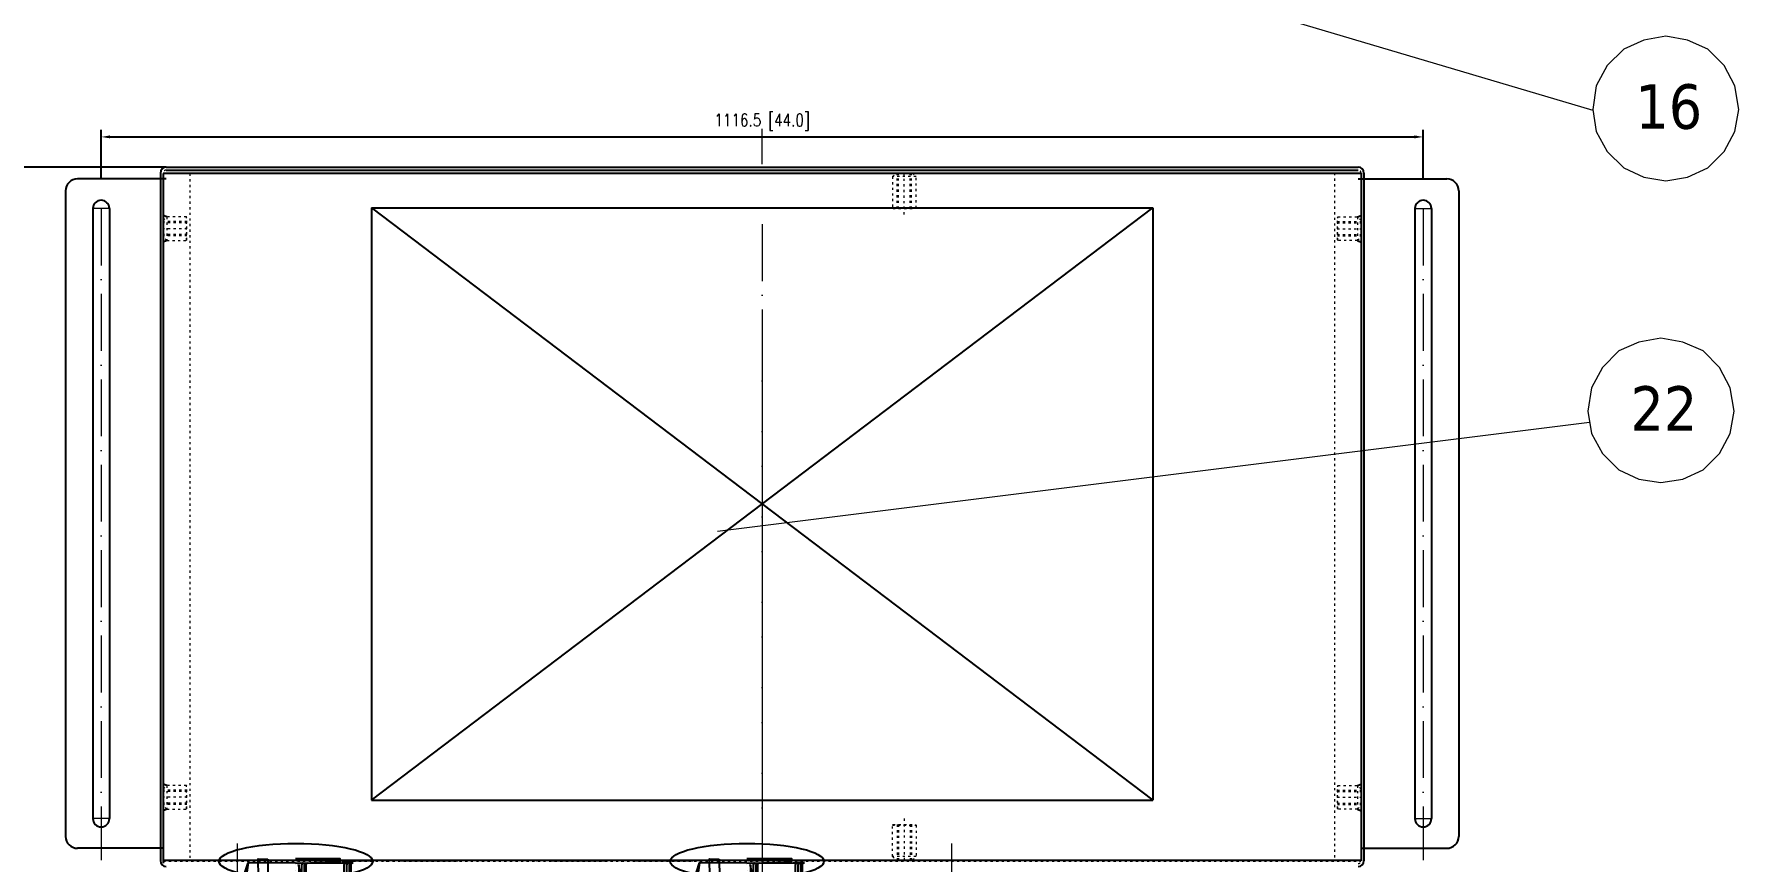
# Model space of a CAD drawing. Header units: millimetres. Extents: x 13152 to 35014, y -6229 to -226.
# Drawn here: x 26765 to 28204, y -2945 to -2246 of the extents above; entities that cross this region are included whole.
import ezdxf

# ---------------------------------------------------------------- set-up
doc = ezdxf.new("R2010")
doc.units = ezdxf.units.MM
doc.header["$LTSCALE"] = 4
for name, pattern in [('ACAD_ISO03W100', [1.18, 0.47, -0.71]), ('ACAD_ISO10W100', [18, 12, -3, 0, -3]), ('DASHED', [0.75, 0.5, -0.25])]:
    doc.linetypes.add(name, pattern=pattern)
doc.layers.add('4虚线层', color=6, linetype='DASHED')
doc.layers.add('标注、文本', color=3, linetype='Continuous', lineweight=25)
doc.layers.add('铁心', color=3, linetype='Continuous', lineweight=0)
doc.styles.add('Tahoma$001', font='tahoma.ttf', dxfattribs={"height": 2.159784})
doc.styles.add('TH_GBDIM', font='romans.shx', dxfattribs={"width": 0.8, "bigfont": 'gbcbig.shx'})
doc.dimstyles.new('TH_GBDIM1', dxfattribs={"dimscale": 3, "dimtxt": 3.5, "dimasz": 2.5, "dimexe": 2, "dimexo": 0, "dimgap": 1.5, "dimtad": 1, "dimdec": 1, "dimzin": 0, "dimdsep": 46, "dimtxsty": 'TH_GBDIM', "dimcen": 2.5, "dimclrd": 3, "dimclre": 256, "dimclrt": 2, "dimadec": 0, "dimazin": 0, "dimtfac": 0.714286, "dimtdec": 1, "dimtmove": 0, "dimatfit": 3, "dimfxl": 1, "dimtzin": 0, "dimlwd": -1, "dimlwe": -1, "dimarcsym": 0})

# ---------------------------------------------------------------- blocks, each defined once
blk = doc.blocks.new('5354650')
at = {"layer": '4虚线层', "ltscale": 5}
h = blk.add_hatch(color=256, dxfattribs=at)
h.dxf.hatch_style = 2
h.paths.add_polyline_path([(26822.8, -1880.6), (26822.8, -1911.9), (26826.3, -1912.7)])
h = blk.add_hatch(color=256, dxfattribs=at)
h.dxf.hatch_style = 2
h.paths.add_polyline_path([(26822.8, -1880.6), (26826.2, -1881.4), (26826.3, -1912.7)])
at = {"layer": '标注、文本'}
h = blk.add_hatch(color=256, dxfattribs=at)
h.dxf.hatch_style = 2
h.paths.add_polyline_path([(26822.8, -1911.9), (26826.3, -1912.7), (26825.7, -1918.4)])
at = {"layer": '4虚线层', "ltscale": 5}
for points in [[(26847.9, -1879.1), (26848, -1847.1)], [(26842.5, -1858.2), (26842.4, -1880.7)], [(26916.9, -1860.8), (26945.2, -1864.4)], [(26945.1, -1865.1), (26945.4, -1866.7), (26946.8, -1867), (26948.4, -1866.6), (26949.4, -1865.4)], [(26950.2, -1864.8), (26949.5, -1864.7), (26949.4, -1865.4)], [(26951.6, -1881.2), (26951.4, -1865.9), (26950.9, -1865), (26950.2, -1864.8)], [(26918.7, -1875.1), (26894.8, -1874.6)], [(26951.6, -1874.6), (26927.5, -1874.9)], [(26846.3, -1914.4), (26844, -1914.6), (26847.8, -1914), (26848.2, -1890.1)], [(26918.9, -1886.8), (26894.8, -1887)], [(26916.4, -1900.7), (26944.8, -1897.8)], [(26951.7, -1887), (26927.7, -1886.6)], [(26949.6, -1896), (26948.4, -1895), (26947, -1894.7), (26945.4, -1895.1), (26945, -1897.1)], [(26949.6, -1896), (26950.1, -1896.9), (26950.8, -1897)], [(26950.8, -1897), (26951.5, -1897.2), (26951.8, -1895.8)]]:
    blk.add_lwpolyline(points, dxfattribs=at)
for points in [[(26858.8, -1847.4), (26858.8, -1847.4), (26858.4, -1880.8), (26858.4, -1880.8)], [(26860.6, -1849.2), (26860.6, -1849.2), (26860.6, -1880.6), (26860.6, -1880.6)], [(26879.3, -1856.5), (26879.3, -1856.5), (26907.8, -1859.4), (26907.8, -1859.4)], [(26942.9, -1880.6), (26942.9, -1880.6), (26943.1, -1863.9), (26943.1, -1863.9)], [(26945, -1881.1), (26945, -1881.1), (26945.2, -1864.4), (26945.2, -1864.4)], [(26949.5, -1880.7), (26949.5, -1880.7), (26949.4, -1865.4), (26949.4, -1865.4)], [(26950.2, -1864.8), (26950.2, -1864.8), (26950.4, -1864.2), (26950.4, -1864.2)], [(26858.7, -1914.4), (26858.7, -1914.4), (26858.4, -1880.8), (26858.4, -1880.8)], [(26942.9, -1880.6), (26942.9, -1880.6), (26943.3, -1898.2), (26943.3, -1898.2)], [(26945, -1881.1), (26945, -1881.1), (26944.8, -1897.8), (26944.8, -1897.8)], [(26949.5, -1880.7), (26949.5, -1880.7), (26949.4, -1896.7), (26949.4, -1896.7)], [(26951.6, -1881.2), (26951.6, -1881.2), (26951.8, -1895.8), (26951.8, -1895.8)], [(26843.7, -1906.5), (26843.7, -1906.5), (26848, -1897.3), (26848, -1897.3)], [(26848.2, -1909), (26848.2, -1909), (26844, -1914.6), (26844, -1914.6)], [(26844.9, -1914.1), (26844.9, -1914.1), (26860.9, -1914.1), (26860.9, -1914.1)], [(26847.8, -1911.1), (26847.8, -1911.1), (26846.3, -1914.4), (26846.3, -1914.4)], [(26847.6, -1902.3), (26847.6, -1902.3), (26847.8, -1901.6), (26847.8, -1901.6)], [(26879.7, -1905.4), (26879.7, -1905.4), (26908.2, -1901.8), (26908.2, -1901.8)], [(26842.7, -1917.2), (26842.7, -1917.2), (26842.9, -1916.5), (26842.9, -1916.5)]]:
    blk.add_open_spline(points, degree=3, dxfattribs=at)
at = {"layer": '标注、文本', "color": 1, "linetype": 'ACAD_ISO10W100', "lineweight": 18}
blk.add_line((26964.8, -1880.6), (26822.8, -1880.9), dxfattribs=at)
at = {"layer": '标注、文本'}
for points in [[(26844.2, -1835.3), (26841.9, -1835.5), (26826.2, -1840.6)], [(26826.4, -1880.7), (26826.2, -1840.6), (26844.2, -1838.2)], [(26844.2, -1835.3), (26852.9, -1835.1), (26853.4, -1839.6), (26843.9, -1839.6)], [(26844.2, -1835.3), (26844, -1876.7), (26844.6, -1877.6), (26845.8, -1878.6)], [(26844.8, -1842), (26860.6, -1842.7), (26866.5, -1842.6), (26866.5, -1880.5)], [(26866.5, -1842.6), (26866.9, -1844.1), (26879.3, -1844.1), (26879.6, -1880.6)], [(26872.7, -1844), (26873, -1880.5)], [(26877.9, -1853.2), (26879.4, -1852.9), (26914.8, -1857.4)], [(26924.1, -1858.1), (26959.6, -1861.9), (26959.6, -1880.9)], [(26964.8, -1880.6), (26964.4, -1866.7), (26959.6, -1861.9)], [(26826.4, -1880.7), (26825.7, -1918.4), (26822.8, -1918.5), (26822.8, -1880.6)], [(26826.4, -1880.7), (26826.1, -1919.9), (26826.4, -1921.5), (26827.8, -1921.8)], [(26826.3, -1884.3), (26826.6, -1885.8), (26828, -1886.2)], [(26844.9, -1914.1), (26843.2, -1915.2), (26842.7, -1917.2), (26843.1, -1918.8), (26845.2, -1919.3), (26860.5, -1919.1), (26866.3, -1919), (26866.5, -1880.5)], [(26843.9, -1889.8), (26844, -1914.6), (26858.7, -1914.4), (26860.2, -1914), (26860.5, -1912.6), (26860.6, -1880.6)], [(26851.1, -1884.2), (26848.6, -1879.3), (26845.8, -1878.6)], [(26853.2, -1887.6), (26852.8, -1886.1), (26852.4, -1884.5), (26851.1, -1884.2)], [(26866.6, -1917.7), (26879.7, -1917.8), (26879.6, -1880.6)], [(26923.9, -1903.2), (26959.6, -1899.8), (26959.6, -1880.9)], [(26964.8, -1880.6), (26964.4, -1895.1), (26959.6, -1899.8)], [(26825.8, -1886.4), (26826.9, -1888.1), (26828.2, -1888.4)], [(26827.9, -1889.8), (26826.4, -1890.2), (26826.1, -1891.5)], [(26843.9, -1889.8), (26844, -1914.6), (26844.6, -1915.5), (26845.8, -1916.5)], [(26843.9, -1889.8), (26851.2, -1890)], [(26844, -1886.2), (26844.3, -1888.5)], [(26844, -1886.2), (26844.3, -1888.5)], [(26850.8, -1888.5), (26850.4, -1887), (26849, -1886.6)], [(26851.2, -1890), (26852.2, -1888.8), (26853.2, -1887.6)], [(26879.7, -1908.3), (26914.8, -1904.7)], [(26825.8, -1924.3), (26826.9, -1926), (26828.2, -1926.3)], [(26826.1, -1919.9), (26826.3, -1922.2), (26826.6, -1923.7), (26828, -1924)], [(26826.1, -1929.4), (26826.3, -1922.2)], [(26827.9, -1927.7), (26826.4, -1928), (26826.1, -1929.4)], [(26843.9, -1927.7), (26851.2, -1927.9)], [(26851.1, -1922.1), (26848.6, -1917.1), (26845.8, -1916.5)], [(26850.8, -1926.4), (26850.4, -1924.8), (26849, -1924.5)], [(26853.2, -1925.5), (26852.8, -1923.9), (26852.4, -1922.4), (26851.1, -1922.1)], [(26851.2, -1927.9), (26852, -1927.4), (26853.2, -1925.5)]]:
    blk.add_lwpolyline(points, dxfattribs=at)
blk.add_lwpolyline([(26823, -1857.3), (26852.8, -1857.7), (26853.2, -1849.7), (26822.7, -1849.2)], close=True, dxfattribs=at)
for points in [[(26860.6, -1842.7), (26860.6, -1842.7), (26860.6, -1880.6), (26860.6, -1880.6)], [(26842.6, -1845.1), (26842.6, -1845.1), (26842.4, -1880.7), (26842.4, -1880.7)], [(26827.3, -1883.1), (26827.3, -1883.1), (26842.5, -1886.6), (26842.5, -1886.6)], [(26843.8, -1884), (26843.8, -1884), (26827.8, -1883.9), (26827.8, -1883.9)], [(26842.3, -1903.3), (26842.3, -1903.3), (26842.4, -1880.7), (26842.4, -1880.7)], [(26842.7, -1917.2), (26842.7, -1917.2), (26842.4, -1880.7), (26842.4, -1880.7)], [(26851.1, -1884.2), (26851.1, -1884.2), (26843.8, -1884), (26843.8, -1884)], [(26860.5, -1919.1), (26860.5, -1919.1), (26860.6, -1880.6), (26860.6, -1880.6)], [(26873.2, -1917.7), (26873.2, -1917.7), (26873, -1880.5), (26873, -1880.5)], [(26843.9, -1889.8), (26843.9, -1889.8), (26827.9, -1889.8), (26827.9, -1889.8)], [(26844, -1886.2), (26844, -1886.2), (26828, -1886.2), (26828, -1886.2)], [(26844.3, -1888.5), (26844.3, -1888.5), (26828.2, -1888.4), (26828.2, -1888.4)], [(26844, -1886.2), (26844, -1886.2), (26849, -1886.6), (26849, -1886.6)], [(26844.3, -1888.5), (26844.3, -1888.5), (26850.8, -1888.5), (26850.8, -1888.5)], [(26850.8, -1888.5), (26850.8, -1888.5), (26851, -1887.8), (26851, -1887.8)], [(26843.8, -1921.9), (26843.8, -1921.9), (26827.8, -1921.8), (26827.8, -1921.8)], [(26843.9, -1927.7), (26843.9, -1927.7), (26827.9, -1927.7), (26827.9, -1927.7)], [(26844, -1924.1), (26844, -1924.1), (26828, -1924), (26828, -1924)], [(26844.3, -1926.3), (26844.3, -1926.3), (26828.2, -1926.3), (26828.2, -1926.3)], [(26851.1, -1922.1), (26851.1, -1922.1), (26843.8, -1921.9), (26843.8, -1921.9)], [(26844, -1924.1), (26844, -1924.1), (26844.3, -1926.3), (26844.3, -1926.3)], [(26844, -1924.1), (26844, -1924.1), (26849, -1924.5), (26849, -1924.5)], [(26844.3, -1926.3), (26844.3, -1926.3), (26850.8, -1926.4), (26850.8, -1926.4)], [(26850.8, -1926.4), (26850.8, -1926.4), (26851, -1925.7), (26851, -1925.7)]]:
    blk.add_open_spline(points, degree=3, dxfattribs=at)
blk = doc.blocks.new('*D269')
at = {"layer": 'Defpoints', "color": 0, "transparency": 16777216}
for p in [(26638.1, -2358.8), (26876.2, -2358.8), (26871.2, -3473.3)]:
    blk.add_point(p, dxfattribs=at)
at = {"layer": '标注、文本', "transparency": 16777216}
for p, q in [((26876.2, -2358.8), (26632.1, -2358.8)), ((26871.2, -3473.3), (26632.1, -3473.3))]:
    blk.add_line(p, q, dxfattribs=at)
at = {"layer": '标注、文本', "color": 3, "transparency": 16777216}
blk.add_line((26638.1, -3465.8), (26638.1, -2366.3), dxfattribs=at)
for points in [[(26636.9, -2366.3), (26639.4, -2366.3), (26638.1, -2358.8)], [(26636.9, -3465.8), (26639.4, -3465.8), (26638.1, -3473.3)]]:
    blk.add_solid(points, dxfattribs=at)
at = {"layer": '标注、文本', "color": 2, "transparency": 16777216, "insert": (26625.6, -2916), "char_height": 10.5, "attachment_point": 5, "rotation": 90, "style": 'TH_GBDIM'}
blk.add_mtext('1114.5 [43.9]', dxfattribs=at)
blk = doc.blocks.new('*D253')
at = {"layer": 'Defpoints', "color": 0, "transparency": 16777216}
for p in [(27937.7, -2333.3), (26821.2, -2368.8), (27937.7, -2368.8)]:
    blk.add_point(p, dxfattribs=at)
at = {"layer": '标注、文本', "transparency": 16777216}
for p, q in [((26821.2, -2368.8), (26821.2, -2327.3)), ((27937.7, -2368.8), (27937.7, -2327.3))]:
    blk.add_line(p, q, dxfattribs=at)
at = {"layer": '标注、文本', "color": 3, "transparency": 16777216}
blk.add_line((26828.7, -2333.3), (27930.2, -2333.3), dxfattribs=at)
for points in [[(26828.7, -2332), (26828.7, -2334.5), (26821.2, -2333.3)], [(27930.2, -2332), (27930.2, -2334.5), (27937.7, -2333.3)]]:
    blk.add_solid(points, dxfattribs=at)
at = {"layer": '标注、文本', "color": 2, "transparency": 16777216, "insert": (27379.4, -2320.8), "char_height": 10.5, "attachment_point": 5, "style": 'TH_GBDIM'}
blk.add_mtext('1116.5 [44.0]', dxfattribs=at)

msp = doc.modelspace()

# ---------------------------------------------------------------- linework, layer by layer
at = {"layer": '标注、文本', "color": 1, "linetype": 'ACAD_ISO10W100', "lineweight": 18}
for p, q in [((27379.41, -2356.35), (27379.41, -2326.35)), ((26828.16, -2393.76), (26814.16, -2393.76)), ((26821.16, -2393.76), (26821.16, -2943.76)), ((27930.65, -2393.76), (27944.65, -2393.76)), ((27937.65, -2393.76), (27937.65, -2943.76)), ((27379.41, -2406.97), (27379.41, -2975.72)), ((27379.41, -2521.88), (27379.41, -3249.33)), ((26828.16, -2908.76), (26814.16, -2908.76)), ((27930.65, -2908.76), (27944.65, -2908.76)), ((26936.16, -2929.76), (26936.16, -2959.76)), ((27539.41, -2929.76), (27539.41, -2959.76)), ((27122.31, -2944.76), (26989.49, -2944.76)), ((27320.81, -2944.76), (27187.99, -2944.76))]:
    msp.add_line(p, q, dxfattribs=at)
at = {"layer": '标注、文本'}
for p, q in [((26876.16, -2358.76), (27882.65, -2358.76)), ((26876.16, -2368.76), (26801.16, -2368.76)), ((26871.16, -2363.76), (26871.16, -2944.26)), ((26871.16, -2363.76), (26871.16, -2363.76)), ((26873.66, -2363.76), (27885.15, -2363.76)), ((26873.66, -2364.26), (26873.66, -2946.26)), ((26876.16, -2361.26), (27882.65, -2361.26)), ((27882.66, -2368.76), (27957.65, -2368.76)), ((27885.15, -2363.76), (27885.15, -2944.26)), ((27887.65, -2363.76), (27887.65, -2944.26)), ((26791.16, -2378.76), (26791.16, -2923.76)), ((27967.65, -2378.76), (27967.65, -2923.76)), ((26814.16, -2393.76), (26814.16, -2908.76)), ((26828.16, -2393.76), (26828.16, -2908.76)), ((26876.66, -2400.76), (26873.66, -2399.57)), ((27049.41, -2393.26), (27049.41, -2893.26)), ((27049.41, -2393.26), (27709.41, -2393.26)), ((27049.41, -2393.26), (27709.41, -2893.26)), ((27049.41, -2893.26), (27709.41, -2393.26)), ((27709.41, -2393.26), (27709.41, -2893.26)), ((27882.15, -2400.76), (27885.15, -2399.57)), ((27930.65, -2393.76), (27930.65, -2908.76)), ((27944.65, -2393.76), (27944.65, -2908.76)), ((26876.66, -2420.76), (26873.66, -2422.15)), ((27882.15, -2420.76), (27885.15, -2422.15)), ((26876.66, -2880.76), (26873.66, -2879.57)), ((27049.41, -2893.26), (27709.41, -2893.26)), ((27882.15, -2880.76), (27885.15, -2879.57)), ((26876.66, -2900.76), (26873.66, -2902.15)), ((27882.15, -2900.76), (27885.15, -2902.15)), ((26873.66, -2933.76), (26801.16, -2933.76)), ((27885.16, -2933.76), (27957.65, -2933.76)), ((26873.66, -2943.76), (27885.15, -2943.76))]:
    msp.add_line(p, q, dxfattribs=at)
at = {"layer": '标注、文本', "color": 2, "linetype": 'ACAD_ISO03W100', "lineweight": 18}
for p, q in [((26873.66, -2364.26), (26873.66, -2944.26)), ((26896.16, -2364.26), (26873.66, -2364.26)), ((26876.16, -2361.26), (27882.65, -2361.26)), ((26896.16, -2364.26), (26896.16, -2944.76)), ((26896.16, -2364.26), (26896.16, -2944.76)), ((27489.41, -2366.76), (27492.41, -2363.76)), ((27489.41, -2366.76), (27489.41, -2393.26)), ((27509.41, -2366.76), (27489.41, -2366.76)), ((27506.41, -2363.76), (27492.41, -2363.76)), ((27493.41, -2393.76), (27493.41, -2363.76)), ((27494.41, -2393.76), (27494.41, -2363.76)), ((27499.41, -2398.76), (27499.41, -2363.76)), ((27504.41, -2393.76), (27504.41, -2363.76)), ((27505.41, -2393.76), (27505.41, -2363.76)), ((27506.41, -2363.76), (27509.41, -2366.76)), ((27509.41, -2393.26), (27509.41, -2366.76)), ((27862.65, -2363.76), (27862.65, -2944.76)), ((27862.65, -2363.76), (27862.65, -2944.76)), ((27862.65, -2364.26), (27885.15, -2364.26)), ((27885.15, -2363.76), (27885.15, -2944.26)), ((26873.66, -2403.76), (26876.66, -2400.76)), ((26873.66, -2403.76), (26873.66, -2417.76)), ((26893.16, -2400.76), (26876.66, -2400.76)), ((26876.66, -2400.76), (26876.66, -2420.76)), ((26893.66, -2401.26), (26893.16, -2400.76)), ((26893.16, -2420.76), (26893.16, -2400.76)), ((26893.66, -2420.26), (26893.66, -2401.26)), ((27489.41, -2393.26), (27489.91, -2393.76)), ((27489.41, -2393.26), (27509.41, -2393.26)), ((27489.91, -2393.76), (27508.91, -2393.76)), ((27508.91, -2393.76), (27509.41, -2393.26)), ((27865.15, -2401.26), (27865.65, -2400.76)), ((27865.15, -2420.26), (27865.15, -2401.26)), ((27865.65, -2400.76), (27882.15, -2400.76)), ((27865.65, -2420.76), (27865.65, -2400.76)), ((27885.15, -2403.76), (27882.15, -2400.76)), ((27882.15, -2400.76), (27882.15, -2420.76)), ((27885.15, -2403.76), (27885.15, -2417.76)), ((26893.66, -2404.76), (26873.66, -2404.76)), ((26893.66, -2405.76), (26873.66, -2405.76)), ((26893.66, -2410.76), (26873.66, -2410.76)), ((26893.66, -2415.76), (26873.66, -2415.76)), ((26893.66, -2416.76), (26873.66, -2416.76)), ((26876.66, -2420.76), (26873.66, -2417.76)), ((27865.15, -2404.76), (27885.15, -2404.76)), ((27865.15, -2405.76), (27885.15, -2405.76)), ((27865.15, -2410.76), (27885.15, -2410.76)), ((27865.15, -2415.76), (27885.15, -2415.76)), ((27865.15, -2416.76), (27885.15, -2416.76)), ((27882.15, -2420.76), (27885.15, -2417.76)), ((26876.66, -2420.76), (26893.16, -2420.76)), ((26893.16, -2420.76), (26893.66, -2420.26)), ((27865.65, -2420.76), (27865.15, -2420.26)), ((27882.15, -2420.76), (27865.65, -2420.76)), ((26873.66, -2883.76), (26876.66, -2880.76)), ((26873.66, -2883.76), (26873.66, -2897.76)), ((26893.66, -2884.76), (26873.66, -2884.76)), ((26893.66, -2885.76), (26873.66, -2885.76)), ((26893.66, -2890.76), (26873.66, -2890.76)), ((26893.16, -2880.76), (26876.66, -2880.76)), ((26876.66, -2880.76), (26876.66, -2900.76)), ((26893.66, -2881.26), (26893.16, -2880.76)), ((26893.16, -2900.76), (26893.16, -2880.76)), ((26893.66, -2900.26), (26893.66, -2881.26)), ((27865.15, -2881.26), (27865.65, -2880.76)), ((27865.15, -2900.26), (27865.15, -2881.26)), ((27865.15, -2884.76), (27885.15, -2884.76)), ((27865.15, -2885.76), (27885.15, -2885.76)), ((27865.15, -2890.76), (27885.15, -2890.76)), ((27865.65, -2880.76), (27882.15, -2880.76)), ((27865.65, -2900.76), (27865.65, -2880.76)), ((27885.15, -2883.76), (27882.15, -2880.76)), ((27882.15, -2880.76), (27882.15, -2900.76)), ((27885.15, -2883.76), (27885.15, -2897.76)), ((26893.66, -2895.76), (26873.66, -2895.76)), ((26893.66, -2896.76), (26873.66, -2896.76)), ((26876.66, -2900.76), (26873.66, -2897.76)), ((26876.66, -2900.76), (26893.16, -2900.76)), ((26893.16, -2900.76), (26893.66, -2900.26)), ((27865.15, -2895.76), (27885.15, -2895.76)), ((27865.15, -2896.76), (27885.15, -2896.76)), ((27865.65, -2900.76), (27865.15, -2900.26)), ((27882.15, -2900.76), (27865.65, -2900.76)), ((27882.15, -2900.76), (27885.15, -2897.76)), ((27489.41, -2914.26), (27489.91, -2913.76)), ((27489.41, -2940.76), (27489.41, -2914.26)), ((27489.41, -2914.26), (27509.41, -2914.26)), ((27489.91, -2913.76), (27508.91, -2913.76)), ((27493.41, -2913.76), (27493.41, -2943.76)), ((27494.41, -2913.76), (27494.41, -2943.76)), ((27499.41, -2908.76), (27499.41, -2943.76)), ((27504.41, -2913.76), (27504.41, -2943.76)), ((27505.41, -2913.76), (27505.41, -2943.76)), ((27508.91, -2913.76), (27509.41, -2914.26)), ((27509.41, -2914.26), (27509.41, -2940.76)), ((26873.71, -2944.76), (27885.1, -2944.76)), ((27489.41, -2940.76), (27492.41, -2943.76)), ((27509.41, -2940.76), (27489.41, -2940.76)), ((27506.41, -2943.76), (27492.41, -2943.76)), ((27506.41, -2943.76), (27509.41, -2940.76)), ((27887.63, -2944.76), (27887.65, -2944.76))]:
    msp.add_line(p, q, dxfattribs=at)
at = {"layer": '标注、文本'}
for centre, radius, start, end in [((26876.16, -2363.76), 5, 90, 180), ((27882.65, -2363.76), 5, 0, 90), ((26801.16, -2378.76), 10, 90, 180), ((27957.65, -2378.76), 10, 0, 90), ((26821.16, -2393.76), 7, 0, 180), ((27937.65, -2393.76), 7, 0, 180), ((26821.16, -2908.76), 7, 180, 0), ((27937.65, -2908.76), 7, 180, 0), ((26801.16, -2923.76), 10, 180, 270), ((27957.65, -2923.76), 10, 270, 0), ((26876.16, -2944.26), 5, 180, 270), ((27882.65, -2944.26), 5, 270, 0)]:
    msp.add_arc(centre, radius, start, end, dxfattribs=at)
at = {"layer": '标注、文本', "color": 2, "linetype": 'ACAD_ISO03W100', "lineweight": 18}
for centre, start, end in [((26876.16, -2363.76), 90, 180), ((27882.65, -2363.76), 0, 90), ((26876.16, -2944.26), 180, 270), ((27882.65, -2944.26), 270, 0)]:
    msp.add_arc(centre, 2.5, start, end, dxfattribs=at)
at = {"layer": '标注、文本'}
for centre in [(26985.6, -2944.76), (27366.69, -2944.76)]:
    msp.add_ellipse(centre, major_axis=(-64.91, 0), ratio=0.2310811, dxfattribs=at)
at = {"layer": '铁心', "lineweight": 13}
for points in [[(27565.3, -2157.64), (28080.88, -2310.64), (28080.88, -2310.64)], [(27341.56, -2666.13), (28078.17, -2574.21), (28078.17, -2574.21)]]:
    msp.add_lwpolyline(points, dxfattribs=at)
for points in [[(28204.27, -2310.01), (28200.95, -2290.13), (28191.92, -2272.96), (28178.06, -2259.11), (28160.9, -2251.58), (28142.52, -2248.26), (28123.85, -2251.58), (28106.98, -2259.11), (28093.13, -2272.96), (28083.79, -2290.13), (28080.78, -2310.01), (28083.79, -2328.68), (28093.13, -2345.55), (28106.98, -2359.4), (28123.85, -2367.23), (28142.52, -2370.24), (28160.9, -2367.23), (28178.06, -2359.4), (28191.92, -2345.55), (28200.95, -2328.68)], [(28200.16, -2564.87), (28196.84, -2544.99), (28187.81, -2527.83), (28173.95, -2513.97), (28156.78, -2506.44), (28138.41, -2503.13), (28119.74, -2506.44), (28102.87, -2513.97), (28089.02, -2527.83), (28079.68, -2544.99), (28076.67, -2564.87), (28079.68, -2583.55), (28089.02, -2600.41), (28102.87, -2614.27), (28119.74, -2622.1), (28138.41, -2625.11), (28156.78, -2622.1), (28173.95, -2614.27), (28187.81, -2600.41), (28196.84, -2583.55)]]:
    msp.add_lwpolyline(points, close=True, dxfattribs=at)

# ---------------------------------------------------------------- block references
at = {"layer": '标注、文本', "xscale": -1, "rotation": 90}
for p in [(25104.59, 23880.13), (25485.82, 23880.13)]:
    msp.add_blockref('5354650', p, dxfattribs=at)

# ---------------------------------------------------------------- texts
at = {"layer": '铁心', "lineweight": 13, "style": 'Tahoma$001'}
for s, p in [('16', (28116.84, -2326.43)), ('22', (28112.73, -2581.29))]:
    msp.add_text(s, height=37.589, dxfattribs=at).set_placement(p)

# ---------------------------------------------------------------- dimensions: what is measured, and where the dimension line sits
at = {"layer": '标注、文本'}
dim = msp.add_linear_dim(base=(27937.65, -2333.26), p1=(26821.16, -2368.76), p2=(27937.65, -2368.76), dimstyle='TH_GBDIM1', dxfattribs=at)
dim.commit()
dim.dimension.update_dxf_attribs({"geometry": '*D253', "text_midpoint": (27379.41, -2320.76)})
dim = msp.add_linear_dim(base=(26638.14, -2358.76), p1=(26871.16, -3473.26), p2=(26876.16, -2358.76), angle=90, dimstyle='TH_GBDIM1', dxfattribs=at)
dim.commit()
dim.dimension.update_dxf_attribs({"geometry": '*D269', "text_midpoint": (26625.64, -2916.01)})

doc.saveas('drawing.dxf')
